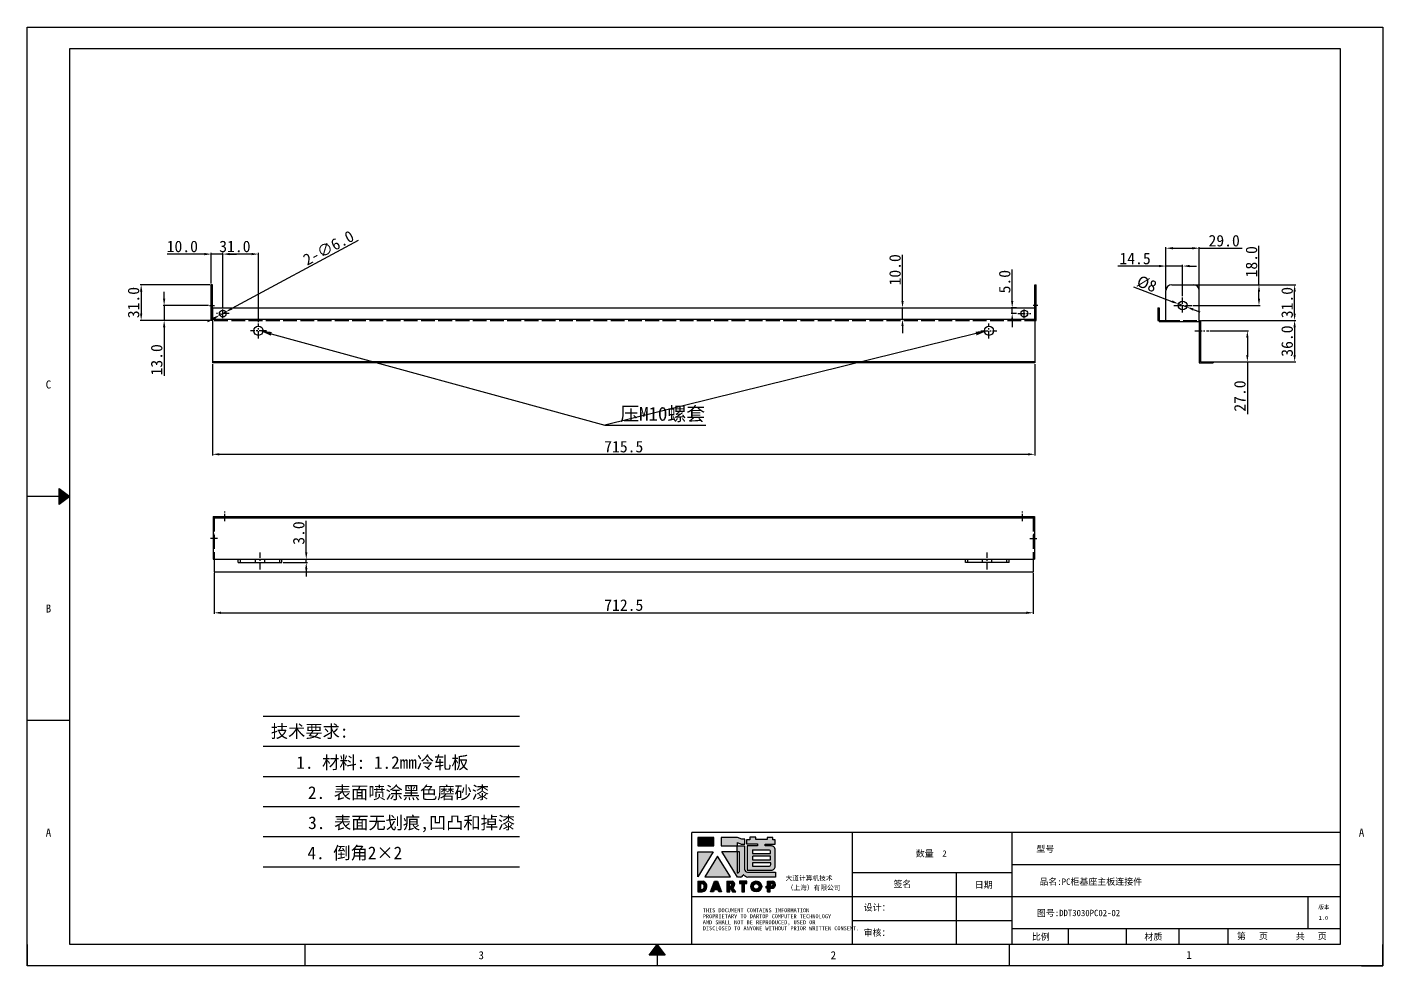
# Model space of a CAD drawing. Header units: millimetres. Extents: x 12436 to 30221, y 8547 to 23793.
# Drawn here: x 17147 to 18326, y 9148 to 9965 of the extents above; entities that cross this region are included whole.
import ezdxf
from ezdxf import colors
from ezdxf.entities.mleader import LeaderData, LeaderLine
from ezdxf.enums import TextEntityAlignment as Align
from ezdxf.math import Vec2, Vec3

# ---------------------------------------------------------------- set-up
doc = ezdxf.new("R2010")
doc.units = ezdxf.units.MM
doc.header["$PDSIZE"] = -1
for name, pattern in [('ACAD_ISO02W100', [15, 12, -3]), ('CENTER', [10.16, 6.35, -1.27, 1.27, -1.27]), ('DOT', [0.25, 0, -0.25])]:
    doc.linetypes.add(name, pattern=pattern)
for name, color, linetype in [('4', 7, 'Continuous'), ('FORMAT', 7, 'Continuous'), ('print', 30, 'Continuous')]:
    doc.layers.add(name, color=color, linetype=linetype)
doc.styles.add('Dartop', font='SIMFANG.TTF')
doc.styles.add('HZ', font='SimSun.ttf')
doc.styles.add('hzHT', font='SIMHEI.TTF')
doc.dimstyles.new('副本 ISO-25', dxfattribs={"dimtxt": 10, "dimasz": 6, "dimexe": 1, "dimexo": 1, "dimgap": 1.524, "dimtad": 1, "dimdec": 1, "dimzin": 0, "dimdsep": 46, "dimtxsty": 'Standard', "dimcen": 2.5, "dimclrd": 4, "dimclre": 4, "dimclrt": 4, "dimadec": 0, "dimazin": 0, "dimtfac": 1, "dimtdec": 1, "dimtmove": 0, "dimatfit": 3, "dimfxl": 1, "dimtzin": 0, "dimarcsym": 0})

# ---------------------------------------------------------------- blocks, each defined once
blk = doc.blocks.new('*D195')
at = {"color": 4, "lineweight": -2}
for p, q in [((18168.7, 9709.7), (18250.6, 9709.7)), ((18249.6, 9703.7), (18249.6, 9679.7)), ((18168.7, 9673.7), (18250.6, 9673.7))]:
    blk.add_line(p, q, dxfattribs=at)
at = {"color": 4}
for points in [[(18248.6, 9703.7), (18250.6, 9703.7), (18249.6, 9709.7)], [(18248.6, 9679.7), (18250.6, 9679.7), (18249.6, 9673.7)]]:
    blk.add_solid(points, dxfattribs=at)
at = {"layer": 'Defpoints', "color": 0}
for p in [(18167.7, 9709.7), (18167.7, 9673.7), (18249.6, 9673.7)]:
    blk.add_point(p, dxfattribs=at)
at = {"color": 4, "insert": (18243.1, 9691.7), "char_height": 10, "attachment_point": 5, "rotation": 90}
blk.add_mtext('36.0', dxfattribs=at)
blk = doc.blocks.new('*D196')
at = {"color": 4, "lineweight": -2}
for p, q in [((18109.5, 9738.8), (18142.9, 9726.2)), ((18155.8, 9721.3), (18148.6, 9724.1)), ((18161.4, 9719.2), (18167, 9717.1))]:
    blk.add_line(p, q, dxfattribs=at)
at = {"color": 4}
for points in [[(18143.3, 9727.1), (18142.6, 9725.2), (18148.6, 9724.1)], [(18161.7, 9720.2), (18161, 9718.3), (18155.8, 9721.3)]]:
    blk.add_solid(points, dxfattribs=at)
at = {"layer": 'Defpoints', "color": 0}
for p in [(18148.6, 9724.1), (18155.8, 9721.3)]:
    blk.add_point(p, dxfattribs=at)
at = {"color": 4, "insert": (18121, 9741.4), "char_height": 10, "attachment_point": 5, "rotation": 339.2976}
blk.add_mtext('%%C8', dxfattribs=at)
blk = doc.blocks.new('*D197')
at = {"color": 4, "lineweight": -2}
for p, q in [((17434.9, 9779.2), (17325.1, 9720)), ((17309.3, 9711.4), (17304, 9708.6)), ((17314.6, 9714.3), (17319.8, 9717.1))]:
    blk.add_line(p, q, dxfattribs=at)
at = {"color": 4}
for points in [[(17324.6, 9720.9), (17325.6, 9719.1), (17319.8, 9717.1)], [(17308.8, 9712.3), (17309.8, 9710.5), (17314.6, 9714.3)]]:
    blk.add_solid(points, dxfattribs=at)
at = {"layer": 'Defpoints', "color": 0}
for p in [(17314.6, 9714.3), (17319.8, 9717.1)]:
    blk.add_point(p, dxfattribs=at)
at = {"color": 4, "insert": (17409.2, 9772.8), "char_height": 10, "attachment_point": 5, "rotation": 28.3597}
blk.add_mtext('2-∅6.0', dxfattribs=at)
blk = doc.blocks.new('*D198')
at = {"color": 4, "lineweight": -2}
for p, q in [((17266.2, 9728.7), (17266.2, 9734.7)), ((17304.7, 9722.7), (17265.2, 9722.7)), ((17266.2, 9722.7), (17266.2, 9709.7)), ((17306.2, 9709.7), (17265.2, 9709.7)), ((17266.2, 9703.7), (17266.2, 9661.4))]:
    blk.add_line(p, q, dxfattribs=at)
at = {"color": 4}
for points in [[(17265.2, 9728.7), (17267.2, 9728.7), (17266.2, 9722.7)], [(17265.2, 9703.7), (17267.2, 9703.7), (17266.2, 9709.7)]]:
    blk.add_solid(points, dxfattribs=at)
at = {"layer": 'Defpoints', "color": 0}
for p in [(17305.7, 9722.7), (17266.2, 9709.7), (17307.2, 9709.7)]:
    blk.add_point(p, dxfattribs=at)
at = {"color": 4, "insert": (17259.7, 9675.4), "char_height": 10, "attachment_point": 5, "rotation": 90}
blk.add_mtext('13.0', dxfattribs=at)
blk = doc.blocks.new('*D199')
at = {"color": 4, "lineweight": -2}
for p, q in [((17306.2, 9740.7), (17245.2, 9740.7)), ((17246.2, 9734.7), (17246.2, 9715.7)), ((17306.2, 9709.7), (17245.2, 9709.7))]:
    blk.add_line(p, q, dxfattribs=at)
at = {"color": 4}
for points in [[(17245.2, 9734.7), (17247.2, 9734.7), (17246.2, 9740.7)], [(17245.2, 9715.7), (17247.2, 9715.7), (17246.2, 9709.7)]]:
    blk.add_solid(points, dxfattribs=at)
at = {"layer": 'Defpoints', "color": 0}
for p in [(17307.2, 9740.7), (17246.2, 9709.7), (17307.2, 9709.7)]:
    blk.add_point(p, dxfattribs=at)
at = {"color": 4, "insert": (17239.6, 9725.2), "char_height": 10, "attachment_point": 5, "rotation": 90}
blk.add_mtext('31.0', dxfattribs=at)
blk = doc.blocks.new('*D200')
at = {"color": 4, "lineweight": -2}
for p, q in [((17317.2, 9720.6), (17317.2, 9768.4)), ((17342.2, 9767.4), (17323.2, 9767.4)), ((17348.2, 9708.2), (17348.2, 9768.4))]:
    blk.add_line(p, q, dxfattribs=at)
at = {"color": 4}
for points in [[(17323.2, 9768.4), (17323.2, 9766.4), (17317.2, 9767.4)], [(17342.2, 9768.4), (17342.2, 9766.4), (17348.2, 9767.4)]]:
    blk.add_solid(points, dxfattribs=at)
at = {"layer": 'Defpoints', "color": 0}
for p in [(17317.2, 9767.4), (17317.2, 9719.6), (17348.2, 9707.2)]:
    blk.add_point(p, dxfattribs=at)
at = {"color": 4, "insert": (17327.7, 9774), "char_height": 10, "attachment_point": 5}
blk.add_mtext('31.0', dxfattribs=at)
blk = doc.blocks.new('*D201')
at = {"layer": 'Defpoints', "color": 0}
for p in [(17368.7, 9502), (17368.7, 9499), (17389.8, 9502)]:
    blk.add_point(p, dxfattribs=at)
at = {"layer": 'FORMAT', "color": 4, "lineweight": -2}
for p, q in [((17389.8, 9508), (17389.8, 9535.4)), ((17369.7, 9502), (17390.8, 9502)), ((17369.7, 9499), (17390.8, 9499)), ((17389.8, 9499), (17389.8, 9502)), ((17389.8, 9493), (17389.8, 9487))]:
    blk.add_line(p, q, dxfattribs=at)
at = {"layer": 'FORMAT', "color": 4}
for points in [[(17388.8, 9508), (17390.8, 9508), (17389.8, 9502)], [(17388.8, 9493), (17390.8, 9493), (17389.8, 9499)]]:
    blk.add_solid(points, dxfattribs=at)
at = {"layer": 'FORMAT', "color": 4, "insert": (17383.3, 9524.7), "char_height": 10, "attachment_point": 5, "rotation": 90}
blk.add_mtext('3.0', dxfattribs=at)
blk = doc.blocks.new('*D202')
at = {"layer": 'Defpoints', "color": 0}
for p in [(17309.7, 9491), (18022.2, 9491), (18022.2, 9455.3)]:
    blk.add_point(p, dxfattribs=at)
at = {"layer": 'FORMAT', "color": 4, "lineweight": -2}
for p, q in [((17309.7, 9490), (17309.7, 9454.3)), ((18022.2, 9490), (18022.2, 9454.3)), ((17315.7, 9455.3), (18016.2, 9455.3))]:
    blk.add_line(p, q, dxfattribs=at)
at = {"layer": 'FORMAT', "color": 4}
for points in [[(17315.7, 9456.3), (17315.7, 9454.3), (17309.7, 9455.3)], [(18016.2, 9456.3), (18016.2, 9454.3), (18022.2, 9455.3)]]:
    blk.add_solid(points, dxfattribs=at)
at = {"layer": 'FORMAT', "color": 4, "insert": (17666, 9461.9), "char_height": 10, "attachment_point": 5}
blk.add_mtext('712.5', dxfattribs=at)
blk = doc.blocks.new('*D203')
at = {"color": 4, "lineweight": -2}
for p, q in [((18218.6, 9740.7), (18218.6, 9774.7)), ((18161.1, 9740.7), (18219.6, 9740.7)), ((18218.6, 9728.7), (18218.6, 9734.7)), ((18161.1, 9722.7), (18219.6, 9722.7))]:
    blk.add_line(p, q, dxfattribs=at)
at = {"color": 4}
for points in [[(18217.6, 9734.7), (18219.6, 9734.7), (18218.6, 9740.7)], [(18217.6, 9728.7), (18219.6, 9728.7), (18218.6, 9722.7)]]:
    blk.add_solid(points, dxfattribs=at)
at = {"layer": 'Defpoints', "color": 0}
for p in [(18160.1, 9740.7), (18218.6, 9740.7), (18160.1, 9722.7)]:
    blk.add_point(p, dxfattribs=at)
at = {"color": 4, "insert": (18212.1, 9760.7), "char_height": 10, "attachment_point": 5, "rotation": 90}
blk.add_mtext('18.0', dxfattribs=at)
blk = doc.blocks.new('*D204')
at = {"color": 4, "lineweight": -2}
for p, q in [((18131.7, 9757), (18095.9, 9757)), ((18137.7, 9736.7), (18137.7, 9758)), ((18152.2, 9757), (18137.7, 9757)), ((18152.2, 9730.7), (18152.2, 9758)), ((18158.2, 9757), (18164.2, 9757))]:
    blk.add_line(p, q, dxfattribs=at)
at = {"color": 4}
for points in [[(18131.7, 9758), (18131.7, 9756), (18137.7, 9757)], [(18158.2, 9758), (18158.2, 9756), (18152.2, 9757)]]:
    blk.add_solid(points, dxfattribs=at)
at = {"layer": 'Defpoints', "color": 0}
for p in [(18137.7, 9757), (18137.7, 9735.7), (18152.2, 9729.7)]:
    blk.add_point(p, dxfattribs=at)
at = {"color": 4, "insert": (18110.8, 9763.5), "char_height": 10, "attachment_point": 5}
blk.add_mtext('14.5', dxfattribs=at)
blk = doc.blocks.new('*D205')
at = {"color": 4, "lineweight": -2}
for p, q in [((18137.7, 9736.7), (18137.7, 9773.5)), ((18143.7, 9772.5), (18160.7, 9772.5)), ((18166.7, 9736.7), (18166.7, 9773.5)), ((18166.7, 9772.5), (18204, 9772.5))]:
    blk.add_line(p, q, dxfattribs=at)
at = {"color": 4}
for points in [[(18143.7, 9773.5), (18143.7, 9771.5), (18137.7, 9772.5)], [(18160.7, 9773.5), (18160.7, 9771.5), (18166.7, 9772.5)]]:
    blk.add_solid(points, dxfattribs=at)
at = {"layer": 'Defpoints', "color": 0}
for p in [(18166.7, 9772.5), (18137.7, 9735.7), (18166.7, 9735.7)]:
    blk.add_point(p, dxfattribs=at)
at = {"color": 4, "insert": (18188.3, 9779), "char_height": 10, "attachment_point": 5}
blk.add_mtext('29.0', dxfattribs=at)
blk = doc.blocks.new('*D206')
at = {"color": 4, "lineweight": -2}
for p, q in [((18162.7, 9740.7), (18250.6, 9740.7)), ((18249.6, 9715.7), (18249.6, 9734.7)), ((18168.7, 9709.7), (18250.6, 9709.7))]:
    blk.add_line(p, q, dxfattribs=at)
at = {"color": 4}
for points in [[(18248.6, 9734.7), (18250.6, 9734.7), (18249.6, 9740.7)], [(18248.6, 9715.7), (18250.6, 9715.7), (18249.6, 9709.7)]]:
    blk.add_solid(points, dxfattribs=at)
at = {"layer": 'Defpoints', "color": 0}
for p in [(18161.7, 9740.7), (18249.6, 9740.7), (18167.7, 9709.7)]:
    blk.add_point(p, dxfattribs=at)
at = {"color": 4, "insert": (18243.1, 9725.2), "char_height": 10, "attachment_point": 5, "rotation": 90}
blk.add_mtext('31.0', dxfattribs=at)
blk = doc.blocks.new('*D207')
at = {"layer": 'Defpoints', "color": 0}
for p in [(18003.9, 9720.7), (18008.7, 9720.7), (18008.7, 9715.7)]:
    blk.add_point(p, dxfattribs=at)
at = {"layer": 'FORMAT', "color": 4, "lineweight": -2}
for p, q in [((18003.9, 9726.7), (18003.9, 9754.1)), ((18007.7, 9720.7), (18002.9, 9720.7)), ((18003.9, 9715.7), (18003.9, 9720.7)), ((18007.7, 9715.7), (18002.9, 9715.7)), ((18003.9, 9709.7), (18003.9, 9703.7))]:
    blk.add_line(p, q, dxfattribs=at)
at = {"layer": 'FORMAT', "color": 4}
for points in [[(18002.9, 9726.7), (18004.9, 9726.7), (18003.9, 9720.7)], [(18002.9, 9709.7), (18004.9, 9709.7), (18003.9, 9715.7)]]:
    blk.add_solid(points, dxfattribs=at)
at = {"layer": 'FORMAT', "color": 4, "insert": (17997.4, 9743.4), "char_height": 10, "attachment_point": 5, "rotation": 90}
blk.add_mtext('5.0', dxfattribs=at)
blk = doc.blocks.new('*D208')
at = {"layer": 'Defpoints', "color": 0}
for p in [(17887.1, 9720.7), (17887.1, 9710.7), (17908.5, 9710.7)]:
    blk.add_point(p, dxfattribs=at)
at = {"layer": 'FORMAT', "color": 4, "lineweight": -2}
for p, q in [((17908.5, 9726.7), (17908.5, 9766.9)), ((17888.1, 9720.7), (17909.5, 9720.7)), ((17908.5, 9710.7), (17908.5, 9720.7)), ((17888.1, 9710.7), (17909.5, 9710.7)), ((17908.5, 9704.7), (17908.5, 9698.7))]:
    blk.add_line(p, q, dxfattribs=at)
at = {"layer": 'FORMAT', "color": 4}
for points in [[(17907.5, 9726.7), (17909.5, 9726.7), (17908.5, 9720.7)], [(17907.5, 9704.7), (17909.5, 9704.7), (17908.5, 9710.7)]]:
    blk.add_solid(points, dxfattribs=at)
at = {"layer": 'FORMAT', "color": 4, "insert": (17902, 9753.7), "char_height": 10, "attachment_point": 5, "rotation": 90}
blk.add_mtext('10.0', dxfattribs=at)
blk = doc.blocks.new('*D209')
at = {"layer": 'Defpoints', "color": 0}
for p in [(17308.2, 9672.7), (18023.7, 9672.7), (18023.7, 9593.2)]:
    blk.add_point(p, dxfattribs=at)
at = {"layer": 'FORMAT', "color": 4, "lineweight": -2}
for p, q in [((17308.2, 9671.7), (17308.2, 9592.2)), ((18023.7, 9671.7), (18023.7, 9592.2)), ((17314.2, 9593.2), (18017.7, 9593.2))]:
    blk.add_line(p, q, dxfattribs=at)
at = {"layer": 'FORMAT', "color": 4}
for points in [[(17314.2, 9594.2), (17314.2, 9592.2), (17308.2, 9593.2)], [(18017.7, 9594.2), (18017.7, 9592.2), (18023.7, 9593.2)]]:
    blk.add_solid(points, dxfattribs=at)
at = {"layer": 'FORMAT', "color": 4, "insert": (17666, 9599.8), "char_height": 10, "attachment_point": 5}
blk.add_mtext('715.5', dxfattribs=at)
blk = doc.blocks.new('*D217')
at = {"layer": 'Defpoints', "color": 0}
for p in [(17307.2, 9767.4), (17307.2, 9740.7), (17317.2, 9719.6)]:
    blk.add_point(p, dxfattribs=at)
at = {"layer": 'FORMAT', "color": 4, "lineweight": -2}
for p, q in [((17301.2, 9767.4), (17268.8, 9767.4)), ((17307.2, 9741.7), (17307.2, 9768.4)), ((17317.2, 9767.4), (17307.2, 9767.4)), ((17317.2, 9720.6), (17317.2, 9768.4)), ((17323.2, 9767.4), (17329.2, 9767.4))]:
    blk.add_line(p, q, dxfattribs=at)
at = {"layer": 'FORMAT', "color": 4}
for points in [[(17301.2, 9768.4), (17301.2, 9766.4), (17307.2, 9767.4)], [(17323.2, 9768.4), (17323.2, 9766.4), (17317.2, 9767.4)]]:
    blk.add_solid(points, dxfattribs=at)
at = {"layer": 'FORMAT', "color": 4, "insert": (17282, 9774), "char_height": 10, "attachment_point": 5}
blk.add_mtext('10.0', dxfattribs=at)
blk = doc.blocks.new('*D218')
at = {"layer": 'Defpoints', "color": 0}
for p in [(18175.2, 9700.7), (18208.5, 9700.7), (18178.7, 9673.7)]:
    blk.add_point(p, dxfattribs=at)
at = {"layer": 'FORMAT', "color": 4, "lineweight": -2}
for p, q in [((18176.2, 9700.7), (18209.5, 9700.7)), ((18208.5, 9694.7), (18208.5, 9679.7)), ((18179.7, 9673.7), (18209.5, 9673.7)), ((18208.5, 9673.7), (18208.5, 9628.2))]:
    blk.add_line(p, q, dxfattribs=at)
at = {"layer": 'FORMAT', "color": 4}
for points in [[(18207.5, 9694.7), (18209.5, 9694.7), (18208.5, 9700.7)], [(18207.5, 9679.7), (18209.5, 9679.7), (18208.5, 9673.7)]]:
    blk.add_solid(points, dxfattribs=at)
at = {"layer": 'FORMAT', "color": 4, "insert": (18202, 9643.9), "char_height": 10, "attachment_point": 5, "rotation": 90}
blk.add_mtext('27.0', dxfattribs=at)
blk = doc.blocks.new('*U14')
at = {"color": 254, "linetype": 'Continuous', "extrusion": (0, 0, -1)}
for points in [[(-17, 0.333), (-16.812, 0.25), (-17, 0.5)], [(-17, 0.333), (-17.188, 0.25), (-16.812, 0.25)], [(-17, 0.333), (-17, 0.5), (-17.188, 0.25)]]:
    blk.add_solid(points, dxfattribs=at)
blk = doc.blocks.new('*U13')
at = {"color": 254, "linetype": 'Continuous', "extrusion": (0, 0, -1)}
for points in [[(-0.833, 11), (-0.75, 10.812), (-0.75, 11.188)], [(-0.833, 11), (-0.75, 11.188), (-1, 11)], [(-0.833, 11), (-1, 11), (-0.75, 10.812)]]:
    blk.add_solid(points, dxfattribs=at)
blk = doc.blocks.new('dadao')
for p, q in [((48, 19.2), (44.9, 10.4)), ((44.9, 10.4), (51.2, 10.4)), ((51.2, 10.4), (48, 19.2))]:
    blk.add_line(p, q)
for points in [[(41.8, 121.6), (41.8, 143.7), (-0.4, 143.7), (-0.4, 121.6), (41.8, 121.6)], [(104.8, 122), (104.8, 130.3), (114.1, 126.3), (124.2, 126.3), (124.2, 139.6), (115.9, 139.6), (105.1, 143.9), (61.5, 143.9)], [(61.7, 144), (61.7, 121.3), (103.9, 121.3)], [(113.4, 38.7), (105.1, 38.7), (63, 106.5), (103.9, 106.5), (103.9, 120.9), (103.9, 121.3)], [(109.7, 53.6), (109.7, 106.2), (104.3, 106.2), (104.3, 50.4), (106.6, 50.4)], [(144.6, 94.4), (144.6, 84.8), (192, 84.8), (192, 94.1), (144.9, 94.1)], [(120.2, 45), (119.5, 45), (119.5, 44.6)], [(0, 28), (0, 0), (11.8, 0)], [(0.1, 28), (14, 28)], [(7.1, 21.8), (7.1, 6.1), (12, 6.1)], [(7.1, 21.8), (11.4, 21.8)], [(76.8, 28.2), (76.8, 0), (84.1, 0), (84.1, 11.1), (91.6, -0.1), (100.3, -0.1), (91.7, 11.1)], [(76.8, 28.2), (90.6, 28.2)], [(84, 22.7), (84, 15.3), (87.2, 15.3)], [(84, 22.7), (87.3, 22.7)], [(183.7, 0), (183.7, 9.6), (180.6, 9.6), (180.6, 14.9), (183.8, 14.9), (183.8, 28.1), (196.1, 28.1), (196.5, 28.1)], [(183.7, 0), (190.9, 0), (190.9, 9.6), (198.8, 9.6)], [(194.9, 22.3), (190.8, 22.3), (190.8, 15), (194.4, 15)]]:
    blk.add_lwpolyline(points)
blk.add_lwpolyline([(137.1, 144.2), (137.1, 137.9), (128.3, 137.9), (128.3, 126.5), (157.3, 126.5), (157.3, 121.5), (130.3, 121.5), (130.3, 57.5), (194.4, 57.5, 0.414214), (204.4, 67.5), (204.4, 111.3, 0.414214), (194.4, 121.3), (177.5, 121.3), (177.5, 126.3), (204.7, 126.3), (204.7, 137.7), (198.2, 137.7), (198.2, 143.9), (183.3, 143.9), (183.3, 138), (153, 138), (153, 144.2), (137.1, 144.2)], format="xyb", close=True)
for points in [[(104.8, 122), (123.4, 122), (123.4, 60, 0.414214), (131.4, 52), (204.8, 52), (204.8, 39.1), (131.7, 39.1)], [(144.3, 110.8), (144.3, 101.8), (192.3, 101.8), (192.3, 105.5, 0.414214), (187.3, 110.5), (144.3, 110.5)], [(144.6, 77), (144.6, 67.5), (187.6, 67.5, 0.414214), (192.6, 72.5), (192.6, 76.4), (144.6, 76.4)]]:
    blk.add_lwpolyline(points, format="xyb")
for points in [[(-0.3, 106.2), (40.4, 106.2), (-0.3, 39.7), (-0.3, 106.2)], [(51.7, 94.1), (18.4, 39.3), (86.2, 39.3)], [(43.8, 28.2), (51.8, 28.2), (62.6, -0.1), (55, -0.1), (53.2, 5), (42.9, 5), (41.1, 0), (33.6, 0)], [(110, 28.1), (110, 21.9), (116, 21.9), (116, -0.1), (123.2, -0.1), (123.2, 22), (129.2, 22), (129.2, 28.1), (110, 28.1)]]:
    blk.add_lwpolyline(points, close=True)
for radius in [14.5, 7.44]:
    blk.add_circle((154.2, 14.2), radius)
for centre, radius, start, end in [((99.2, 60.7), 12.6, 305.6399, 325.969), ((111.6, 46.7), 8.19, 282.9811, 347.6627), ((136, 61.7), 22.9, 226.7358, 259.3209), ((8.5, 13.9), 8.49, 294.2143, 69.7177), ((9.6, 14.2), 14.4, 278.6604, 72.3203), ((86.4, 19), 3.8, 282.527, 76.7196), ((88.6, 19.4), 8.95, 290.6073, 77.2124), ((193.7, 18.7), 3.8, 280.9891, 72.5513), ((195.7, 18.6), 9.51, 288.8959, 85.2442)]:
    blk.add_arc(centre, radius, start, end)

msp = doc.modelspace()

# ---------------------------------------------------------------- hatches: boundary and pattern name
for points in [[(17744.224, 9259.774), (17730.338, 9259.774), (17730.338, 9252.519), (17744.224, 9252.519)], [(17743.777, 9247.443), (17730.375, 9247.443), (17730.375, 9225.561)], [(17747.492, 9243.472), (17736.536, 9225.416), (17758.844, 9225.416)], [(17773.009, 9221.721), (17766.669, 9221.721), (17766.669, 9219.71), (17768.647, 9219.71), (17768.647, 9212.462), (17771.016, 9212.462), (17771.016, 9219.715), (17773.009, 9219.715)]]:
    msp.add_hatch(color=0).paths.add_polyline_path(points)
h = msp.add_hatch(color=0)
h.paths.add_polyline_path([(17764.975, 9255.365), (17768.04, 9254.041), (17771.353, 9254.041), (17771.353, 9258.426), (17768.62, 9258.426), (17765.058, 9259.833), (17750.785, 9259.833), (17750.785, 9252.416), (17764.673, 9252.416), (17764.673, 9252.266), (17764.673, 9247.526), (17751.206, 9247.526), (17765.057, 9225.234), (17767.8, 9225.234, 0.27937482), (17769.802, 9227.182), (17769.802, 9227.284), (17770.044, 9227.284, 0.14314537), (17773.82, 9225.363), (17797.89, 9225.363), (17797.89, 9229.59), (17773.718, 9229.59, -0.41421356), (17771.085, 9232.223), (17771.085, 9252.651), (17764.975, 9252.651)])
h.paths.add_polyline_path([(17764.812, 9247.431), (17766.577, 9247.431), (17766.577, 9230.13, -0.08893574), (17765.555, 9229.078), (17764.806, 9229.078)], flags=16)
h = msp.add_hatch(color=0)
h.paths.add_polyline_path([(17797.848, 9257.812), (17795.707, 9257.812), (17795.707, 9259.85), (17790.812, 9259.85), (17790.812, 9257.914), (17780.818, 9257.914), (17780.818, 9259.951), (17775.584, 9259.951), (17775.584, 9257.877), (17772.692, 9257.877), (17772.692, 9254.121), (17782.236, 9254.121), (17782.236, 9252.46), (17773.343, 9252.46), (17773.343, 9231.429), (17794.455, 9231.429, 0.41421356), (17797.746, 9234.72), (17797.746, 9249.122, 0.41421356), (17794.455, 9252.413), (17788.874, 9252.413), (17788.874, 9254.043), (17797.848, 9254.043)])
h.paths.add_polyline_path([(17792.124, 9248.848, -0.41421356), (17793.769, 9247.203), (17793.769, 9245.996), (17777.963, 9245.996), (17777.963, 9248.848)], flags=16)
h.paths.add_polyline_path([(17793.667, 9243.449), (17793.667, 9240.393), (17778.065, 9240.393), (17778.065, 9243.449)], flags=16)
h.paths.add_polyline_path([(17793.871, 9237.643), (17793.871, 9236.334, -0.41421356), (17792.225, 9234.689), (17778.065, 9234.689), (17778.065, 9237.643)], flags=16)
h = msp.add_hatch(color=0)
h.paths.add_polyline_path([(17735.071, 9221.688), (17730.473, 9221.688), (17730.473, 9212.489), (17734.345, 9212.489, 0.79301591)])
h.paths.add_polyline_path([(17734.414, 9214.504), (17732.806, 9214.504), (17732.806, 9219.674), (17734.236, 9219.674, -0.67136089)], flags=16)
h = msp.add_hatch(color=0)
h.paths.add_polyline_path([(17747.526, 9221.764), (17744.902, 9221.764), (17741.528, 9212.479), (17744.014, 9212.479), (17744.598, 9214.125), (17747.965, 9214.125), (17748.563, 9212.459), (17751.068, 9212.459)])
h.paths.add_polyline_path([(17747.322, 9215.898), (17745.236, 9215.898), (17746.26, 9218.816)], flags=16)
h = msp.add_hatch(color=0)
h.paths.add_polyline_path([(17760.28, 9221.757), (17755.758, 9221.757), (17755.758, 9212.474), (17758.148, 9212.474), (17758.148, 9216.154), (17760.604, 9212.441), (17763.492, 9212.441), (17760.665, 9216.131, 0.74405494)])
h.paths.add_polyline_path([(17758.126, 9217.528), (17758.126, 9219.966), (17759.194, 9219.966, -0.79680897), (17759.178, 9217.528)], flags=16)
h = msp.add_hatch(color=0)
h.paths.add_polyline_path([(17776.456, 9217.149, 1), (17785.988, 9217.149, 1)])
h.paths.add_polyline_path([(17783.67, 9217.149, -1), (17778.773, 9217.149, -1)], flags=16)
h = msp.add_hatch(color=0)
h.paths.add_polyline_path([(17795.131, 9221.735), (17794.994, 9221.735), (17790.963, 9221.735), (17790.963, 9217.403), (17789.893, 9217.403), (17789.893, 9215.644), (17790.945, 9215.644), (17790.945, 9212.491), (17793.299, 9212.491), (17793.299, 9215.657), (17795.885, 9215.657, 0.81230381)])
h.paths.add_polyline_path([(17793.264, 9217.415), (17793.264, 9219.838), (17794.603, 9219.838, -0.77821343), (17794.466, 9217.415)], flags=16)

# ---------------------------------------------------------------- linework, layer by layer
at = {"color": 0, "linetype": 'DOT'}
for p, q in [((17146.982, 9166.621), (17146.982, 9946.34)), ((18326.382, 9946.34), (18326.382, 9166.621)), ((18307.817, 9148.056), (17146.982, 9148.056))]:
    msp.add_line(p, q, dxfattribs=at)
at = {"color": 0}
for p, q in [((17184.112, 9166.621), (17184.112, 9946.34)), ((18289.252, 9946.34), (18289.252, 9166.621)), ((17174.829, 9556.48), (17146.982, 9556.48)), ((17184.112, 9361.55), (17146.982, 9361.55)), ((18289.252, 9264.086), (17725.348, 9264.086)), ((17725.348, 9166.621), (17725.348, 9264.086)), ((17864.584, 9264.086), (17864.584, 9166.621)), ((18003.819, 9166.621), (18003.819, 9264.086)), ((18003.819, 9236.238), (18289.252, 9236.238)), ((17864.584, 9229.277), (18003.819, 9229.277)), ((17955.087, 9229.277), (17955.087, 9166.621)), ((17725.348, 9208.391), (17864.584, 9208.391)), ((17864.584, 9208.391), (18289.252, 9208.391)), ((18261.405, 9180.544), (18261.405, 9208.391)), ((17864.584, 9187.506), (18003.819, 9187.506)), ((18003.819, 9180.544), (18289.252, 9180.544)), ((18052.806, 9166.621), (18052.806, 9180.544)), ((18103.29, 9166.621), (18103.29, 9180.544)), ((18149.184, 9166.621), (18149.184, 9180.544)), ((18191.787, 9166.621), (18191.787, 9180.544)), ((17146.982, 9166.621), (17146.982, 9148.056)), ((18289.252, 9166.621), (17184.112, 9166.621)), ((17388.863, 9148.056), (17388.863, 9166.621)), ((18001.499, 9148.056), (18001.499, 9166.621)), ((18326.382, 9148.056), (18326.382, 9166.621)), ((17695.181, 9157.338), (17695.181, 9148.056)), ((17146.982, 9148.056), (17146.982, 9148.056)), ((18307.817, 9148.056), (18326.382, 9148.056))]:
    msp.add_line(p, q, dxfattribs=at)
for p, q in [((17184.112, 9946.34), (18289.252, 9946.34)), ((17308.205, 9740.699), (17307.205, 9740.699)), ((17307.205, 9709.699), (17307.205, 9740.699)), ((17308.205, 9709.699), (17308.205, 9740.699)), ((18023.705, 9740.699), (18024.705, 9740.699)), ((18023.705, 9709.699), (18023.705, 9740.699)), ((18024.705, 9709.699), (18024.705, 9740.699)), ((18137.653, 9709.699), (18137.653, 9735.699)), ((18142.653, 9740.699), (18161.653, 9740.699)), ((18166.653, 9708.699), (18166.653, 9735.699)), ((17308.205, 9720.699), (18023.705, 9720.699)), ((17308.205, 9719.699), (17308.205, 9672.699)), ((18023.705, 9719.699), (18023.705, 9672.699)), ((18130.653, 9720.699), (18130.653, 9709.699)), ((18130.653, 9720.699), (18131.653, 9720.699)), ((18131.653, 9720.699), (18131.653, 9708.699)), ((17308.205, 9709.699), (17307.205, 9709.699)), ((17308.205, 9710.699), (18023.705, 9710.699)), ((18023.705, 9709.699), (18024.705, 9709.699)), ((18130.653, 9709.699), (18137.653, 9709.699)), ((18131.653, 9708.699), (18166.653, 9708.699)), ((18166.653, 9709.699), (18167.653, 9709.699)), ((18166.653, 9708.699), (18166.653, 9672.699)), ((18167.653, 9709.699), (18167.653, 9673.699)), ((18023.705, 9673.699), (17308.205, 9673.699)), ((18023.705, 9672.699), (17308.205, 9672.699)), ((18166.653, 9672.699), (18178.653, 9672.699)), ((18167.653, 9673.699), (18178.653, 9673.699)), ((18178.653, 9673.699), (18178.653, 9672.699)), ((17308.705, 9538.992), (18023.205, 9538.992)), ((17308.705, 9538.992), (17308.705, 9537.992)), ((17308.705, 9537.992), (18023.205, 9537.992)), ((17308.705, 9537.992), (17308.705, 9501.992)), ((18023.205, 9538.992), (18023.205, 9537.992)), ((18023.205, 9537.992), (18023.205, 9501.992)), ((17308.705, 9501.992), (18023.205, 9501.992)), ((17309.705, 9501.992), (17309.705, 9490.992)), ((17330.705, 9498.992), (17330.705, 9501.992)), ((17330.705, 9498.992), (17368.705, 9498.992)), ((17332.705, 9498.992), (17332.705, 9501.992)), ((17366.705, 9498.992), (17366.705, 9501.992)), ((17368.705, 9498.992), (17368.705, 9501.992)), ((17963.205, 9498.992), (17963.205, 9501.992)), ((18001.205, 9498.992), (17963.205, 9498.992)), ((17965.205, 9498.992), (17965.205, 9501.992)), ((17999.205, 9498.992), (17999.205, 9501.992)), ((18001.205, 9498.992), (18001.205, 9501.992)), ((18022.205, 9501.992), (18022.205, 9490.992)), ((17309.705, 9490.992), (18022.205, 9490.992))]:
    msp.add_line(p, q)
at = {"color": 1, "linetype": 'CENTER'}
for p, q in [((17305.743, 9722.699), (17309.849, 9722.699)), ((17317.205, 9711.696), (17317.205, 9719.62)), ((18014.405, 9711.696), (18014.405, 9719.62)), ((18026.166, 9722.699), (18022.06, 9722.699)), ((18144.566, 9722.699), (18160.075, 9722.699)), ((18152.153, 9716.588), (18152.153, 9729.745)), ((17322.886, 9715.699), (17311.606, 9715.699)), ((17348.205, 9694.031), (17348.205, 9707.154)), ((17983.705, 9694.031), (17983.705, 9707.154)), ((18008.723, 9715.699), (18020.003, 9715.699)), ((17355.165, 9700.699), (17341.45, 9700.699)), ((17976.744, 9700.699), (17990.46, 9700.699)), ((18162.682, 9700.699), (18175.164, 9700.699)), ((17319.005, 9534.942), (17319.005, 9543.394)), ((18012.905, 9534.942), (18012.905, 9543.394)), ((17312.66, 9519.992), (17306.426, 9519.992)), ((18019.25, 9519.992), (18025.483, 9519.992)), ((17349.705, 9492.958), (17349.705, 9507.726)), ((17982.205, 9492.958), (17982.205, 9507.726))]:
    msp.add_line(p, q, dxfattribs=at)
at = {"color": 6, "linetype": 'ACAD_ISO02W100'}
for p, q in [((17307.205, 9726.549), (17308.205, 9726.549)), ((17307.205, 9718.849), (17308.205, 9718.849)), ((18024.705, 9726.549), (18023.705, 9726.549)), ((18024.705, 9718.849), (18023.705, 9718.849)), ((17309.705, 9709.699), (18023.705, 9709.699)), ((18137.653, 9709.699), (18166.653, 9709.699)), ((18166.653, 9704.699), (18167.653, 9704.699)), ((18166.653, 9696.699), (18167.653, 9696.699)), ((17309.705, 9537.992), (17309.705, 9501.992)), ((17316.005, 9537.992), (17316.005, 9538.992)), ((17322.005, 9537.992), (17322.005, 9538.992)), ((18009.905, 9537.992), (18009.905, 9538.992)), ((18015.905, 9537.992), (18015.905, 9538.992)), ((18022.205, 9537.992), (18022.205, 9501.992)), ((17309.705, 9523.842), (17308.705, 9523.842)), ((18022.205, 9523.842), (18023.205, 9523.842)), ((17309.705, 9516.142), (17308.705, 9516.142)), ((18022.205, 9516.142), (18023.205, 9516.142)), ((17345.705, 9498.992), (17345.705, 9501.992)), ((17353.705, 9498.992), (17353.705, 9501.992)), ((17978.205, 9498.992), (17978.205, 9501.992)), ((17986.205, 9498.992), (17986.205, 9501.992))]:
    msp.add_line(p, q, dxfattribs=at)
at = {"color": 0}
for points in [[(17184.112, 9556.48), (17174.829, 9549.518), (17174.829, 9563.442), (17184.112, 9556.48)], [(17695.181, 9166.621), (17702.143, 9157.338), (17688.219, 9157.338), (17695.181, 9166.621)]]:
    msp.add_lwpolyline(points, close=True, dxfattribs=at)
for centre, radius in [((17317.205, 9715.699), 3), ((18014.405, 9715.699), 3), ((18152.153, 9722.699), 3.85), ((17348.205, 9700.699), 4), ((17983.705, 9700.699), 4)]:
    msp.add_circle(centre, radius)
for centre, start, end in [((18142.653, 9735.699), 90, 180), ((18161.653, 9735.699), 360, 90)]:
    msp.add_arc(centre, 5, start, end)
at = {"layer": 'Defpoints'}
for p, q in [((17352.201, 9365.375), (17575.419, 9365.375)), ((17352.201, 9339.167), (17575.419, 9339.167)), ((17352.201, 9339.167), (17575.419, 9339.167)), ((17352.201, 9312.959), (17575.419, 9312.959)), ((17352.201, 9286.751), (17575.419, 9286.751)), ((17352.201, 9260.543), (17575.419, 9260.543)), ((17352.201, 9234.335), (17575.419, 9234.335))]:
    msp.add_line(p, q, dxfattribs=at)
at = {"layer": 'print', "color": 4}
msp.add_lwpolyline([(17146.982, 9964.904), (18326.382, 9964.904), (18326.382, 9148.056), (17146.982, 9148.056)], close=True, dxfattribs=at)

# ---------------------------------------------------------------- block references
at = {"color": 0, "linetype": 'Continuous', "xscale": 37.12946973524231, "yscale": 37.12946973552243, "zscale": 37.12946973551976}
for name, p in [('*U13', (17146.982, 9148.056)), ('*U14', (17063.98, 9148.056))]:
    msp.add_blockref(name, p, dxfattribs=at)
at = {"color": 0, "xscale": 0.3291021180775715, "yscale": 0.3291021181048563, "zscale": 0.3291021181102887}
msp.add_blockref('dadao', (17730.473, 9212.489), dxfattribs=at)

# ---------------------------------------------------------------- texts
at = {"color": 0}
for s, height, style, p in [('C', 6.962, 'Dartop', (17165.547, 9653.945)), ('B', 6.962, 'Dartop', (17165.547, 9459.015)), ('A', 6.962, 'Dartop', (17165.547, 9264.086)), ('A', 6.962, 'Dartop', (18307.817, 9264.086)), ('数量  2', 5.5694, 'hzHT', (17933.453, 9245.829)), ('型号', 5.5694, 'hzHT', (18032.715, 9249.919)), ('签名', 5.5694, 'hzHT', (17908.435, 9219.287)), ('品名:PC柜基座主板连接件  ', 5.56942, 'hzHT', (18076.071, 9221.328)), ('日期', 5.5694, 'hzHT', (17979.104, 9218.602)), ('版本', 3.4809, 'hzHT', (18275.06, 9199.15)), ('图号:DDT3030PC02-02', 5.56942, 'hzHT', (18061.614, 9194.105)), ('1.0', 3.4809, 'Dartop', (18274.642, 9189.848)), ('比例', 5.5694, 'hzHT', (18028.831, 9173.437)), ('材质', 5.5694, 'hzHT', (18126.751, 9173.437)), ('第   页', 5.5694, 'hzHT', (18212.906, 9174.015)), ('共   页', 5.5694, 'hzHT', (18264.066, 9173.812)), ('3', 6.962, 'Dartop', (17542.022, 9157.338)), ('2', 6.962, 'Dartop', (17848.34, 9157.338)), ('1', 6.962, 'Dartop', (18157.831, 9157.559))]:
    msp.add_text(s, height=height, dxfattribs=dict(at, style=style)).set_placement(p, align=Align.MIDDLE_CENTER)
at = {"style": 'HZ'}
for s, height, p in [('技术要求:', 11.0074, (17392.739, 9352.148)), ('     1. 材料: 1.2mm冷轧板      ', 11.00736, (17459.875, 9325.035)), ('    2. 表面喷涂黑色磨砂漆', 11.00736, (17455.076, 9298.827)), ('3. 表面无划痕,凹凸和掉漆', 11.00736, (17481.504, 9272.619)), ('4. 倒角2×2         ', 11.00736, (17465.786, 9246.411))]:
    msp.add_text(s, height=height, dxfattribs=at).set_placement(p, align=Align.MIDDLE_CENTER)
at = {"color": 0, "style": 'hzHT'}
for s, height, p in [('设计：', 5.5694, (17874.696, 9196.083)), ('AND SHALL NOT BE REPRODUCED, USED OR', 3.48089, (17734.746, 9184.269)), ('THIS DOCUMENT CONTAINS INFORMATION', 3.48089, (17734.746, 9194.712)), ('PROPRIETARY TO DARTOP COMPUTER TECHNOLOGY', 3.48089, (17734.746, 9189.49)), ('DISCLOSED TO ANYONE WITHOUT PRIOR WRITTEN CONSENT.', 3.48089, (17734.746, 9179.048)), ('审核：', 5.5694, (17874.613, 9174.152))]:
    msp.add_text(s, height=height, dxfattribs=at).set_placement(p)
at = {"layer": '4', "color": 0, "style": 'hzHT'}
for s, p in [('大道计算机技术', (17806.74, 9222.36)), ('（上海）有限公司', (17807.791, 9214.034))]:
    msp.add_text(s, height=4.1771, dxfattribs=at).set_placement(p)

# ---------------------------------------------------------------- dimensions: what is measured, and where the dimension line sits
for p1, p2, text, picture, middle in [((17314.565, 9714.274), (17319.845, 9717.124), '2-<>', '*D197', (17412.314, 9767.038)), ((18155.754, 9721.338), (18148.551, 9724.06), '%%C8', '*D196', (18118.739, 9735.327))]:
    dim = msp.add_diameter_dim_2p(p1=p1, p2=p2, text=text, dimstyle='副本 ISO-25')
    dim.commit()
    dim.dimension.update_dxf_attribs({"geometry": picture, "text_midpoint": middle, "dimtype": 163})
dim = msp.add_linear_dim(base=(17317.205, 9767.445), p1=(17348.205, 9707.154), p2=(17317.205, 9719.62), dimstyle='副本 ISO-25')
dim.commit()
dim.dimension.update_dxf_attribs({"geometry": '*D200', "text_midpoint": (17327.705, 9767.445), "dimtype": 160})
for base, p1, p2, picture, middle in [((18166.653, 9772.517), (18137.653, 9735.699), (18166.653, 9735.699), '*D205', (18188.343, 9779.041)), ((18137.653, 9757.01), (18152.153, 9729.745), (18137.653, 9735.699), '*D204', (18110.795, 9763.534))]:
    dim = msp.add_linear_dim(base=base, p1=p1, p2=p2, dimstyle='副本 ISO-25')
    dim.commit()
    dim.dimension.update_dxf_attribs({"geometry": picture, "text_midpoint": middle})
for base, p1, p2, picture, middle in [((18218.632, 9740.699), (18160.075, 9722.699), (18160.075, 9740.699), '*D203', (18212.108, 9760.723)), ((18249.591, 9673.699), (18167.653, 9709.699), (18167.653, 9673.699), '*D195', (18243.067, 9691.699))]:
    dim = msp.add_linear_dim(base=base, p1=p1, p2=p2, angle=90, dimstyle='副本 ISO-25')
    dim.commit()
    dim.dimension.update_dxf_attribs({"geometry": picture, "text_midpoint": middle})
for base, p1, p2, picture, middle in [((17246.17, 9709.699), (17307.205, 9740.699), (17307.205, 9709.699), '*D199', (17246.17, 9725.199)), ((17266.22, 9709.699), (17305.743, 9722.699), (17307.205, 9709.699), '*D198', (17266.22, 9675.425)), ((18249.591, 9740.699), (18167.653, 9709.699), (18161.653, 9740.699), '*D206', (18249.591, 9725.199))]:
    dim = msp.add_linear_dim(base=base, p1=p1, p2=p2, angle=90, dimstyle='副本 ISO-25')
    dim.commit()
    dim.dimension.update_dxf_attribs({"geometry": picture, "text_midpoint": middle, "dimtype": 160})
at = {"layer": 'FORMAT'}
for base, p1, p2, picture, middle in [((17307.205, 9767.445), (17317.205, 9719.62), (17307.205, 9740.699), '*D217', (17282.014, 9773.969)), ((18023.705, 9593.227), (17308.205, 9672.699), (18023.705, 9672.699), '*D209', (17665.955, 9599.751)), ((18022.205, 9455.328), (17309.705, 9490.992), (18022.205, 9490.992), '*D202', (17665.955, 9461.852))]:
    dim = msp.add_linear_dim(base=base, p1=p1, p2=p2, dimstyle='副本 ISO-25', dxfattribs=at)
    dim.commit()
    dim.dimension.update_dxf_attribs({"geometry": picture, "text_midpoint": middle})
for base, p1, p2, picture, middle in [((17908.492, 9710.699), (17887.087, 9720.699), (17887.087, 9710.699), '*D208', (17908.492, 9753.723)), ((18208.549, 9700.699), (18178.653, 9673.699), (18175.164, 9700.699), '*D218', (18208.549, 9643.925))]:
    dim = msp.add_linear_dim(base=base, p1=p1, p2=p2, angle=90, dimstyle='副本 ISO-25', dxfattribs=at)
    dim.commit()
    dim.dimension.update_dxf_attribs({"geometry": picture, "text_midpoint": middle, "dimtype": 160})
for base, p1, p2, picture, middle in [((18003.94, 9720.699), (18008.723, 9715.699), (18008.723, 9720.699), '*D207', (17997.416, 9743.39)), ((17389.798, 9501.992), (17368.705, 9498.992), (17368.705, 9501.992), '*D201', (17383.274, 9524.683))]:
    dim = msp.add_linear_dim(base=base, p1=p1, p2=p2, angle=90, dimstyle='副本 ISO-25', dxfattribs=at)
    dim.commit()
    dim.dimension.update_dxf_attribs({"geometry": picture, "text_midpoint": middle})

# ---------------------------------------------------------------- leaders
ml = msp.add_multileader_mtext('Standard')
ml.set_content('{\\fSimSun|b0|i0|c134|p2; 压M10螺套}', color=4)
ml.set_leader_properties(color=4)
ml.build(insert=Vec2(0, 0))
ml.multileader.update_dxf_attribs({"text_left_attachment_type": 5, "text_right_attachment_type": 5, "dogleg_length": 0.36, "arrow_head_size": 10})
ctx = ml.context
ctx.base_point, ctx.char_height, ctx.arrow_head_size, ctx.plane_origin = Vec3(17650.017, 9618.447), 12.05, 10, Vec3(17349.705, 9292.073)
ctx.left_attachment, ctx.right_attachment, ctx.text_align_type = 5, 5, 2
notes = []
notes.append((ctx, [(0, (1, 1, 0), (17649.657, 9618.447), (1, 0), 0.36, [(0, [(17982.205, 9700.699)], 0, []), (1, [(17349.705, 9700.699)], 0, [])])]))
ctx.mtext.insert, ctx.mtext.alignment, ctx.mtext.flow_direction = Vec3(17736.836, 9634.446), 3, 5
for ctx, leaders in notes:
    for number, flags, end, landing, length, lines in leaders:
        leader = LeaderData()
        leader.index, (leader.has_last_leader_line, leader.has_dogleg_vector, leader.attachment_direction) = number, flags
        leader.last_leader_point, leader.dogleg_vector, leader.dogleg_length = Vec3(end), Vec3(landing), length
        for number, points, colour, breaks in lines:
            line = LeaderLine()
            line.index, line.vertices, line.color, line.breaks = number, Vec3.list(points), colors.encode_raw_color(colour), breaks
            leader.lines.append(line)
        ctx.leaders.append(leader)

doc.saveas('drawing.dxf')
